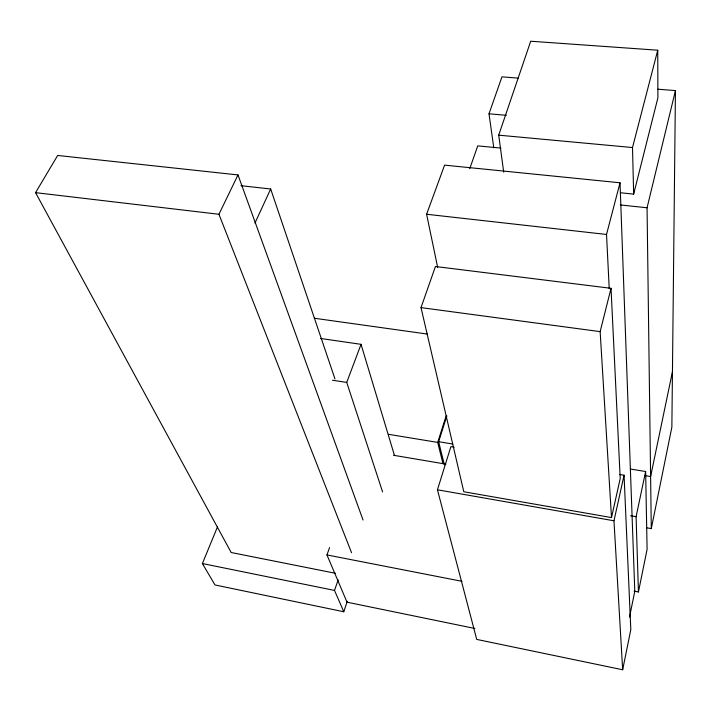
<?xml version="1.0" encoding="UTF-8"?>
<svg xmlns="http://www.w3.org/2000/svg" width="711" height="711" viewBox="0 0 711 711"><rect width="100%" height="100%" fill="white"/><g stroke="black" fill="none" stroke-linecap="round" stroke-linejoin="round"><path stroke-width="1.07" d="M657.773 89.186L675.45 90.59L671.859 427.222L651.294 528.602L646.921 527.838M454.169 447.192L450.881 446.65L437.443 489.799L476.726 639.411L622.667 669.771L630.808 629.608L624.062 475.224L619.681 474.504M634.088 591.134L638.442 591.961L647.099 549.301L645.632 471.526L630.319 469.02M629.502 617.157L634.799 591.268L620.028 182.78L444.588 165.13L426.6 214.251L437.692 267.505M672.446 371.72L650.609 476.539L645.144 475.641M638.442 591.961L636.087 516.71L645.632 471.526M611.504 517.581L620.214 478.556L611.033 288.31L435.434 266.509L421.01 307.614L463.794 491.754L611.504 517.581L600.146 331.628L611.033 288.31M622.667 669.771L613.975 520.781L624.062 475.224M651.294 528.602L647.063 207.772L675.45 90.59M620.445 192.752L633.652 194.112L657.906 97.789L657.746 50.214L530.708 41.229L498.713 135.161L503.708 172.169M633.652 194.112L632.506 147.541L657.746 50.214M609.238 288.755L606.519 234.461L620.028 182.78M442.962 463.608L437.692 442.402L446.09 416.033M444.393 464.95L438.643 441.7L446.855 415.908M217.575 526.673L202.395 563.547L214.998 584.966L343.777 611.753L347.315 601.248M343.777 611.753L334.517 590.423L338.134 579.927M469.749 168.667L477.748 145.879L500.882 148.084M493.79 147.844L489.008 113.787L501.966 76.841L518.541 78.157M474.85 628.471L347.004 602.181L326.962 554.927L329.557 547.603M382.616 491.985L346.728 382.42L361.046 344.328L320.617 338.48M254.973 223.05L270.678 188.993L240.976 185.713M351.554 552.723L218.944 214.287L237.989 174.924L57.671 155.46L35.55 192.645L231.173 552.509L335.565 573.315M489.008 113.787L506.339 115.306M498.713 135.161L632.506 147.541M620.587 204.981L647.063 207.772M426.6 214.251L606.519 234.461M35.55 192.645L218.944 214.287M421.01 307.614L600.146 331.628M314.333 318.244L427.471 334.081M332.517 380.234L346.728 382.42M438.643 441.7L452.845 444.037M388.393 434.297L437.692 442.402M393.53 455.271L445.957 464.15M630.621 515.759L636.087 516.71M437.443 489.799L613.975 520.781M326.962 554.927L462.017 581.322M202.395 563.547L334.517 590.423M237.989 174.924L363.054 520.034M270.678 188.993L334.961 378.892M361.046 344.328L394.525 455.644"/></g></svg>
